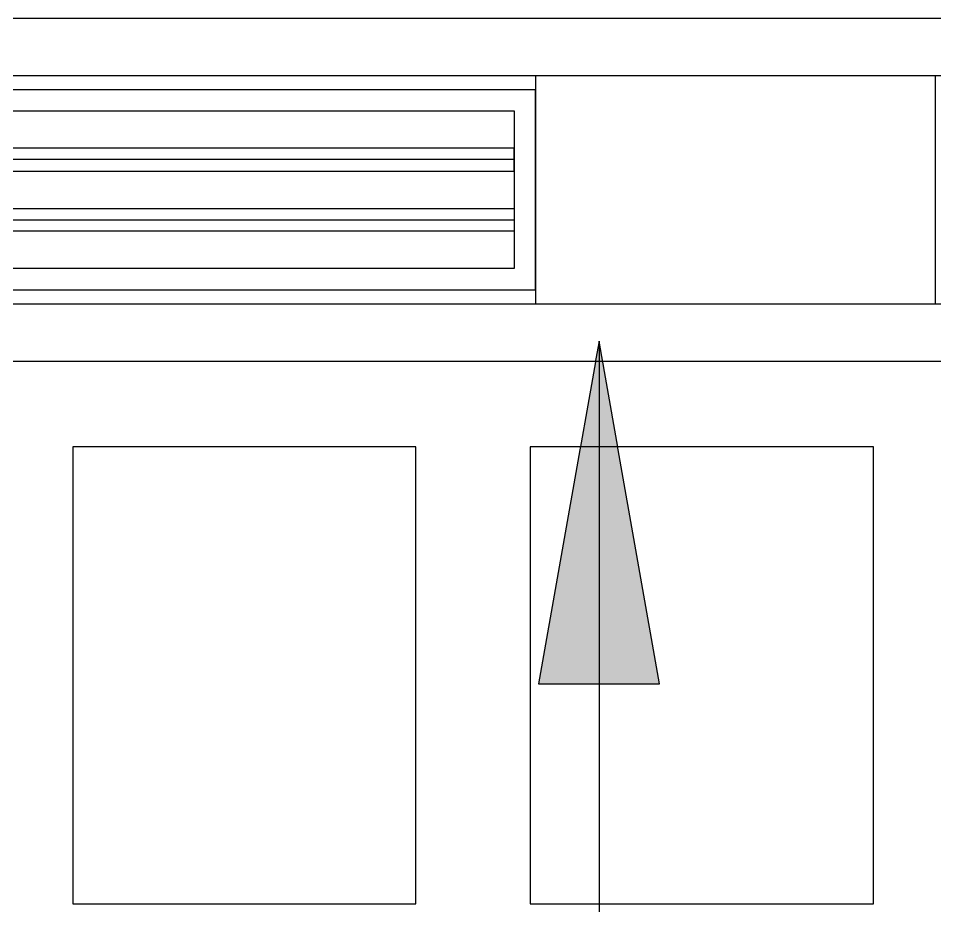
# Model space of a CAD drawing. Header units: millimetres. Extents: x -920231 to -841213, y -17301 to 22361.
# Drawn here: x -854062 to -853260, y -3018 to -2240 of the extents above; entities that cross this region are included whole.
import ezdxf
from ezdxf.enums import TextEntityAlignment as Align
from ezdxf.xclip import XClip

# ---------------------------------------------------------------- set-up
doc = ezdxf.new("R2010")
doc.units = ezdxf.units.MM
doc.header["$XCLIPFRAME"] = 0
for name, color, linetype in [('000 - WIPEOUT', 250, 'Continuous'), ('001 - ASCESSORIES', 251, 'Continuous'), ('A04_TUBE SERIES', 2, 'Continuous'), ('A11_ALU.SOLID SHEET', 2, 'Continuous')]:
    doc.layers.add(name, color=color, linetype=linetype)
doc.layers.add('008 - LIGHTING', color=1, linetype='Continuous', lineweight=9)
doc.layers.add('A-ROOM-IDEN', color=3, linetype='Continuous', lineweight=25)

# ---------------------------------------------------------------- blocks, each defined once
blk = doc.blocks.new('*U1368')
blk.add_wipeout([(-25, 0), (25, 0), (25, 24947.74), (-25, 24997.74)]).dxf.layer = '000 - WIPEOUT'
at = {"layer": 'A04_TUBE SERIES', "color": 0}
blk.add_lwpolyline([(-25, 0), (25, 0), (25, 24947.74), (-25, 24997.74)], close=True, dxfattribs=at)
at = {"layer": 'Defpoints', "color": 250, "flags": 1}
blk.add_attdef('EXTR.OVL-LENGTH_', (-33.1, -9.01), '', height=5, dxfattribs=at)
blk = doc.blocks.new('*U1369')
blk.add_wipeout([(-25, 0), (25, 0), (25, 25197.74), (-25, 25247.74)]).dxf.layer = '000 - WIPEOUT'
at = {"layer": 'A04_TUBE SERIES', "color": 0}
blk.add_lwpolyline([(-25, 0), (25, 0), (25, 25197.74), (-25, 25247.74)], close=True, dxfattribs=at)
at = {"layer": 'Defpoints', "color": 250, "flags": 1}
blk.add_attdef('EXTR.OVL-LENGTH_', (-33.1, -9.01), '', height=5, dxfattribs=at)
blk = doc.blocks.new('*U1348')
at = {"layer": '001 - ASCESSORIES', "color": 0, "linetype": 'ByBlock'}
blk.add_lwpolyline([(800, 87.5), (-800, 87.5), (-800, -87.5), (800, -87.5)], close=True, dxfattribs=at)
at = {"layer": '001 - ASCESSORIES', "linetype": 'ByBlock'}
for points in [[(-781.5, 69), (781.5, 69), (781.5, -69), (-781.5, -69)], [(781.5, 36.33), (-781.5, 36.33), (-781.5, 16.33), (781.5, 16.33)], [(-781.5, -16.33), (781.5, -16.33), (781.5, -36.33), (-781.5, -36.33)]]:
    blk.add_lwpolyline(points, close=True, dxfattribs=at)
for points in [[(781.5, 26.33), (-781.5, 26.33)], [(-781.5, -26.33), (781.5, -26.33)]]:
    blk.add_lwpolyline(points, dxfattribs=at)
blk = doc.blocks.new('*U1408')
blk.add_point((0, 0))
at = {"layer": 'Defpoints', "color": 250}
blk.add_text('AL.SHEET-HAT-TYPE-C', height=7, rotation=270, dxfattribs=at).set_placement((15, 0), align=Align.BOTTOM_CENTER)
blk.add_wipeout([(0, -100), (350, -100), (350, 100), (0, 100)]).dxf.layer = '000 - WIPEOUT'
at = {"layer": 'A11_ALU.SOLID SHEET', "color": 0}
blk.add_lwpolyline([(0, -100), (350, -100), (350, 100), (0, 100)], close=True, dxfattribs=at)
blk = doc.blocks.new('*U1487')
at = {"color": 3}
for points in [[(-200, -5850), (200, -5850), (200, -6150), (-200, -6150)], [(-200, -6250), (200, -6250), (200, -6550), (-200, -6550)]]:
    blk.add_wipeout(points, dxfattribs=at).dxf.layer = '000 - WIPEOUT'
at = {"layer": 'A11_ALU.SOLID SHEET', "color": 0, "linetype": 'ByBlock'}
for points in [[(-200, -6150), (200, -6150), (200, -5850), (-200, -5850)], [(-200, -6550), (200, -6550), (200, -6250), (-200, -6250)]]:
    blk.add_lwpolyline(points, close=True, dxfattribs=at)
blk = doc.blocks.new('*U1512')
at = {"layer": 'A11_ALU.SOLID SHEET', "color": 1}
blk.add_blockref('*U1408', (-108927.5, -5969.5), dxfattribs=at)
at = {"layer": 'A11_ALU.SOLID SHEET', "linetype": 'ByBlock', "rotation": 90}
blk.add_blockref('*U1487', (-115182, -6394.5), dxfattribs=at)
at = {"layer": '008 - LIGHTING'}
blk.add_blockref('*U1348', (-109727.5, -5969.5), dxfattribs=at)
at = {"layer": 'A04_TUBE SERIES', "linetype": 'ByBlock'}
for name, p, rotation in [('*U1368', (-106232, -5844.5), 90.00000000000001), ('*U1369', (-106232, -6094.5), 90)]:
    blk.add_blockref(name, p, dxfattribs=dict(at, rotation=rotation))

msp = doc.modelspace()

# ---------------------------------------------------------------- block references
ref = msp.add_blockref('*U1512', (-744682.37, 3579.02))
XClip(ref).set_block_clipping_path([(-170955.001718735, -20880.0077451951), (-101425.4223389953, 14393.0014498747)])

# ---------------------------------------------------------------- next in the draw order: hatches: boundary and pattern name
at = {"layer": 'A-ROOM-IDEN'}
msp.add_hatch(color=256, dxfattribs=at).paths.add_polyline_path([(-853554.27, -2522.9), (-853607.17, -2822.9), (-853501.37, -2822.9)])

# ---------------------------------------------------------------- next in the draw order: linework, layer by layer
for p, q in [((-853554.27, -2522.9), (-853607.17, -2822.9)), ((-853501.37, -2822.9), (-853554.27, -2522.9)), ((-853554.27, -2522.9), (-853554.27, -6592.55)), ((-853607.17, -2822.9), (-853501.37, -2822.9))]:
    msp.add_line(p, q, dxfattribs=at)

doc.saveas('drawing.dxf')
